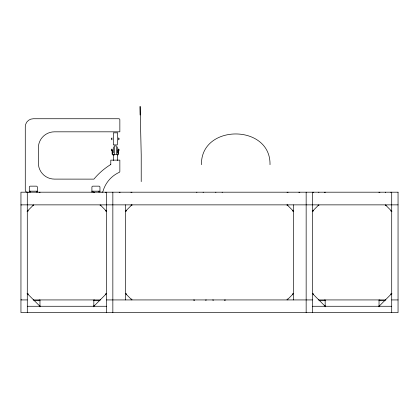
<?xml version="1.0" encoding="UTF-8"?>
<svg xmlns="http://www.w3.org/2000/svg" width="419" height="419" viewBox="0 0 419 419"><rect width="100%" height="100%" fill="white"/><g stroke="black" fill="none" stroke-linecap="round" stroke-linejoin="round"><path stroke-width="0.63" d="M201.46 164.709C200.549 123.705 270.92 123.705 270.009 164.709M27.287 211.202L33.625 204.865L33.625 205.656L32.834 205.656M94.28 192.536L94.626 192.19L94.626 192.536M106.164 192.536L106.51 192.19L106.51 312.605M21.149 299.732L20.95 299.931L27.287 299.931M131.859 204.865L125.522 211.202L126.318 211.202L126.318 210.411M93.835 300.722L94.626 299.931L94.626 300.722L99.193 300.722M93.835 306.268L106.51 293.593M287.586 192.536L287.932 192.19L287.932 192.536M299.47 192.536L299.815 192.19M194.149 300.229L194.447 299.931L194.447 300.229M206.033 300.229L206.331 299.931M312.49 211.202L318.828 204.865L318.828 205.656L318.037 205.656M379.483 192.536L379.829 192.19L379.829 192.536M391.367 192.536L391.713 192.19L391.713 312.605M379.038 300.722L379.829 299.931L379.829 300.722L385.051 300.722M379.038 306.268L391.713 293.593M114.377 154.962L113.114 154.962A1.006 1.006 0 0 1 112.109 153.956L112.109 149.929L112.611 149.929L112.611 153.454A1.006 1.006 0 0 0 113.617 154.459M29.299 191.179L37.349 191.179M91.908 191.179L99.958 191.179M398.05 204.865L20.95 204.865L21.149 205.064M100.963 205.656L100.172 205.656L100.172 204.865L106.51 211.202M131.068 205.656L131.859 205.656L131.859 204.666M287.932 205.656L287.141 205.656L287.141 204.666M386.166 205.656L385.375 205.656L385.375 204.865L391.713 211.202M27.041 211.202L28.078 211.202L28.078 210.411M106.656 211.202L105.719 211.202L105.719 210.411M312.344 211.202L313.281 211.202L313.281 210.411M391.959 211.202L390.922 211.202L390.922 210.411M27.041 293.593L28.078 293.593L28.078 294.384M106.656 293.593L105.719 293.593L105.719 294.384M312.344 293.593L313.281 293.593L313.281 294.384M391.959 293.593L390.922 293.593L390.922 294.384M131.068 299.14L131.859 299.14L131.859 299.931L125.522 293.593L126.318 293.593L126.318 294.384M287.932 299.14L287.141 299.14L287.141 299.931L293.478 293.593L292.682 293.593L292.682 294.384M33.132 299.931L100.665 299.931M106.51 299.931L312.49 299.931M318.335 299.931L385.868 299.931M391.713 299.931L398.05 299.931M33.949 300.722L39.171 300.722L39.171 299.931L39.962 300.722M319.807 300.722L324.374 300.722L324.374 299.931L325.165 300.722M39.171 305.477L39.962 305.477M93.835 305.477L94.626 305.477M324.374 305.477L325.165 305.477M379.038 305.477L379.829 305.477M27.287 306.268L106.51 306.268M312.49 306.268L391.713 306.268M324.72 192.536L324.374 192.19L324.374 192.536M312.836 192.536L312.49 192.19L312.49 312.605M287.141 204.865L293.478 211.202L292.682 211.202L292.682 210.411M312.49 293.593L325.165 306.268M131.414 192.536L131.068 192.19L131.068 192.536M119.185 192.19L119.53 192.536M224.851 300.229L224.553 299.931L224.553 300.229M212.669 299.931L212.967 300.229M39.517 192.536L39.171 192.19L39.171 192.536M110.789 164.484A68.878 68.878 0 0 0 93.914 179.128L54.454 179.107A16.1 16.1 0 0 1 38.354 163.012L38.354 147.917A16.1 16.1 0 0 1 54.454 131.823L119.85 131.823L119.85 119.745A1.006 1.006 0 0 0 118.844 118.739L33.326 118.739A8.05 8.05 0 0 0 25.276 126.789L25.276 190.174A2.011 2.011 0 0 0 27.287 192.19L27.633 192.536M27.287 293.593L39.962 306.268M390.922 192.19L390.922 192.536M385.375 192.19L385.375 192.536M379.038 192.19L379.038 192.536M379.038 299.931L379.038 306.813M325.165 192.19L325.165 192.536M325.165 299.931L325.165 306.813M318.828 192.19L318.828 192.536M313.281 192.19L313.281 192.536M306.153 192.19L306.153 312.605M299.019 192.19L299.019 192.536M293.478 204.865L293.478 299.931M287.141 192.19L287.141 192.536M225.343 299.931L225.343 300.229M222.175 192.19L222.175 192.536M215.837 192.19L215.837 192.536M213.46 299.931L213.46 300.229M205.54 299.931L205.54 300.229M203.163 192.19L203.163 192.536M196.825 192.19L196.825 192.536M193.657 299.931L193.657 300.229M141.219 181.621L141.219 154.721L140.108 106.395L140.108 115.021M131.859 192.19L131.859 192.536M125.522 204.865L125.522 299.931M119.981 192.19L119.981 192.536M119.111 138.37L119.111 139.359M119.111 149.436L119.111 150.426M118.692 137.861L118.692 139.867M118.692 148.928L118.692 150.934M117.336 146.922L117.336 152.94M117.336 160.535L117.336 154.459L113.319 154.459L113.313 160.535M116.33 153.946L116.33 145.917L114.319 145.906L114.319 153.946M113.313 146.922L113.313 152.94M112.847 192.19L112.847 312.605M111.957 137.861L111.957 139.867M111.957 148.928L111.957 150.934M111.538 138.37L111.538 139.359M111.538 149.436L111.538 150.426M110.794 164.499L110.794 160.137L119.85 160.137L119.85 171.413A1.006 1.006 0 0 1 119.263 172.324A29.712 29.712 0 0 0 102.943 191.452A1.006 1.006 0 0 1 101.969 192.19M105.719 192.19L105.719 192.536M99.958 192.19L99.958 187.157A1.006 1.006 0 0 0 98.952 186.151L92.918 186.151A1.006 1.006 0 0 0 91.908 187.157L91.908 192.19M98.952 191.179L98.952 192.19M93.835 192.19L93.835 192.536M93.835 299.931L93.835 306.813M92.918 191.179L92.918 192.19M39.962 192.19L39.962 192.536M39.962 299.931L39.962 306.813M37.349 192.19L37.349 187.157A1.006 1.006 0 0 0 36.343 186.151L30.304 186.151A1.006 1.006 0 0 0 29.299 187.157L29.299 192.19M36.343 191.179L36.343 192.19M30.304 191.179L30.304 192.19M28.078 192.19L28.078 192.536M27.287 192.19L27.287 312.605M117.032 154.459A1.006 1.006 0 0 0 118.038 153.454L118.038 149.929L118.54 149.929L118.54 153.956A1.006 1.006 0 0 1 117.535 154.962M117.336 132.828L113.313 132.828L113.313 144.901L117.336 144.901L117.336 132.828M398.05 192.19L20.95 192.19L20.95 312.605L398.05 312.605L398.05 192.19"/></g></svg>
